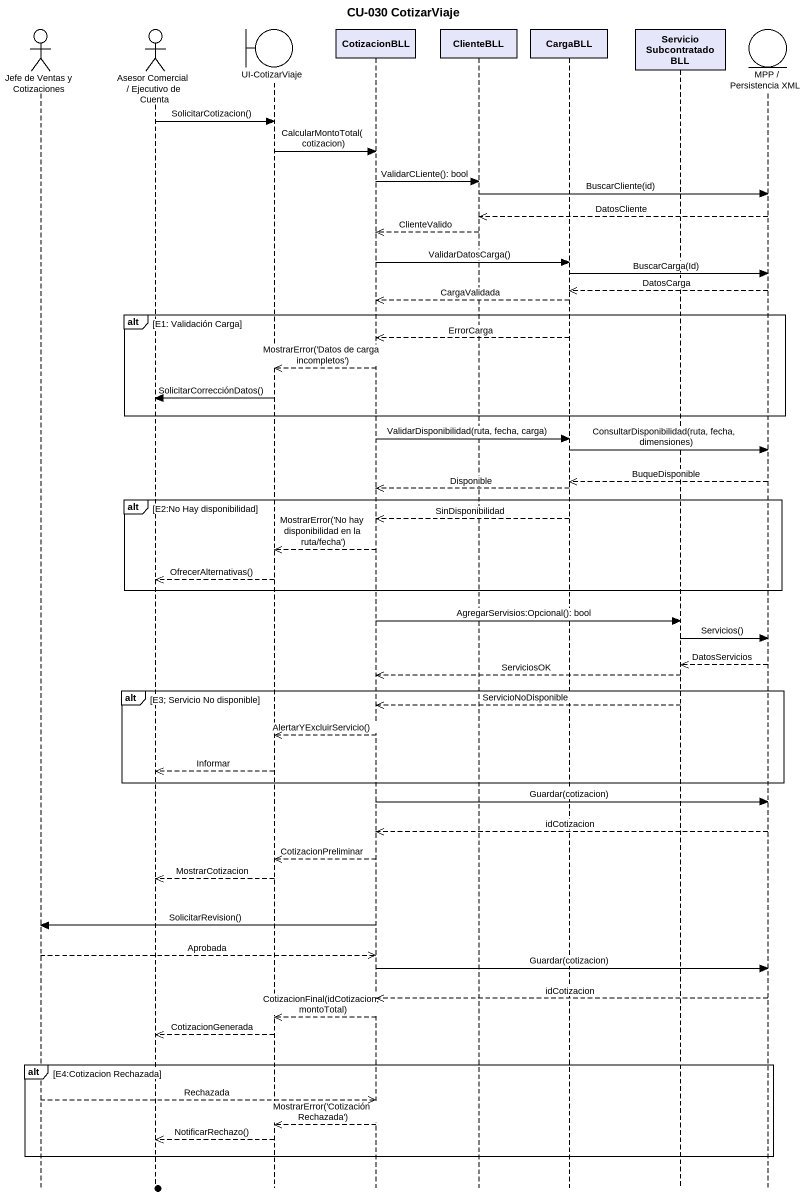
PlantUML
@startuml
title CU-030 CotizarViaje
hide footbox
actor "Jefe de Ventas y Cotizaciones" as Jefe_de_Ventas_y
actor "Asesor Comercial / Ejecutivo de Cuenta" as Asesor_Comercial_Ejecutivo
boundary "UI-CotizarViaje" as UI_CotizarViaje
participant CotizacionBLL #E6E6FA
participant ClienteBLL #E6E6FA
participant CargaBLL #E6E6FA
participant ServicioSubcontratadoBLL #E6E6FA
entity "MPP / Persistencia XML" as MPP_Persistencia_XML

Asesor_Comercial_Ejecutivo -> UI_CotizarViaje : SolicitarCotizacion()
UI_CotizarViaje -> CotizacionBLL : CalcularMontoTotal(cotizacion)
CotizacionBLL -> ClienteBLL : ValidarCLiente(): bool
ClienteBLL -> MPP_Persistencia_XML : BuscarCliente(id)
MPP_Persistencia_XML -->> ClienteBLL : DatosCliente
ClienteBLL -->> CotizacionBLL : ClienteValido
CotizacionBLL -> CargaBLL : ValidarDatosCarga()
CargaBLL -> MPP_Persistencia_XML : BuscarCarga(Id)
MPP_Persistencia_XML -->> CargaBLL : DatosCarga
CargaBLL -->> CotizacionBLL : CargaValidada
alt E1: Validación Carga
  CargaBLL -->> CotizacionBLL : ErrorCarga
  CotizacionBLL -->> UI_CotizarViaje : MostrarError('Datos de carga incompletos')
  UI_CotizarViaje -> Asesor_Comercial_Ejecutivo : SolicitarCorrecciónDatos()
end
CotizacionBLL -> CargaBLL : ValidarDisponibilidad(ruta, fecha, carga)
CargaBLL -> MPP_Persistencia_XML : ConsultarDisponibilidad(ruta, fecha, dimensiones)
MPP_Persistencia_XML -->> CargaBLL : BuqueDisponible
CargaBLL -->> CotizacionBLL : Disponible
alt E2:No Hay disponibilidad
  CargaBLL -->> CotizacionBLL : SinDisponibilidad
  CotizacionBLL -->> UI_CotizarViaje : MostrarError('No hay disponibilidad en la ruta/fecha')
  UI_CotizarViaje -->> Asesor_Comercial_Ejecutivo : OfrecerAlternativas()
end
CotizacionBLL -> ServicioSubcontratadoBLL : AgregarServisios:Opcional(): bool
ServicioSubcontratadoBLL -> MPP_Persistencia_XML : Servicios()
MPP_Persistencia_XML -->> ServicioSubcontratadoBLL : DatosServicios
ServicioSubcontratadoBLL -->> CotizacionBLL : ServiciosOK
alt E3; Servicio No disponible
  ServicioSubcontratadoBLL -->> CotizacionBLL : ServicioNoDisponible
  CotizacionBLL -->> UI_CotizarViaje : AlertarYExcluirServicio()
  UI_CotizarViaje -->> Asesor_Comercial_Ejecutivo : Informar
end
CotizacionBLL -> MPP_Persistencia_XML : Guardar(cotizacion)
MPP_Persistencia_XML -->> CotizacionBLL : idCotizacion
CotizacionBLL -->> UI_CotizarViaje : CotizacionPreliminar
UI_CotizarViaje -->> Asesor_Comercial_Ejecutivo : MostrarCotizacion
CotizacionBLL -> Jefe_de_Ventas_y : SolicitarRevision()
Jefe_de_Ventas_y -->> CotizacionBLL : Aprobada
CotizacionBLL -> MPP_Persistencia_XML : Guardar(cotizacion)
MPP_Persistencia_XML -->> CotizacionBLL : idCotizacion
CotizacionBLL -->> UI_CotizarViaje : CotizacionFinal(idCotizacion, montoTotal)
UI_CotizarViaje -->> Asesor_Comercial_Ejecutivo : CotizacionGenerada
alt E4:Cotizacion Rechazada
  Jefe_de_Ventas_y -->> CotizacionBLL : Rechazada
  CotizacionBLL -->> UI_CotizarViaje : MostrarError('Cotización Rechazada')
  UI_CotizarViaje -->> Asesor_Comercial_Ejecutivo : NotificarRechazo()
end
@enduml
